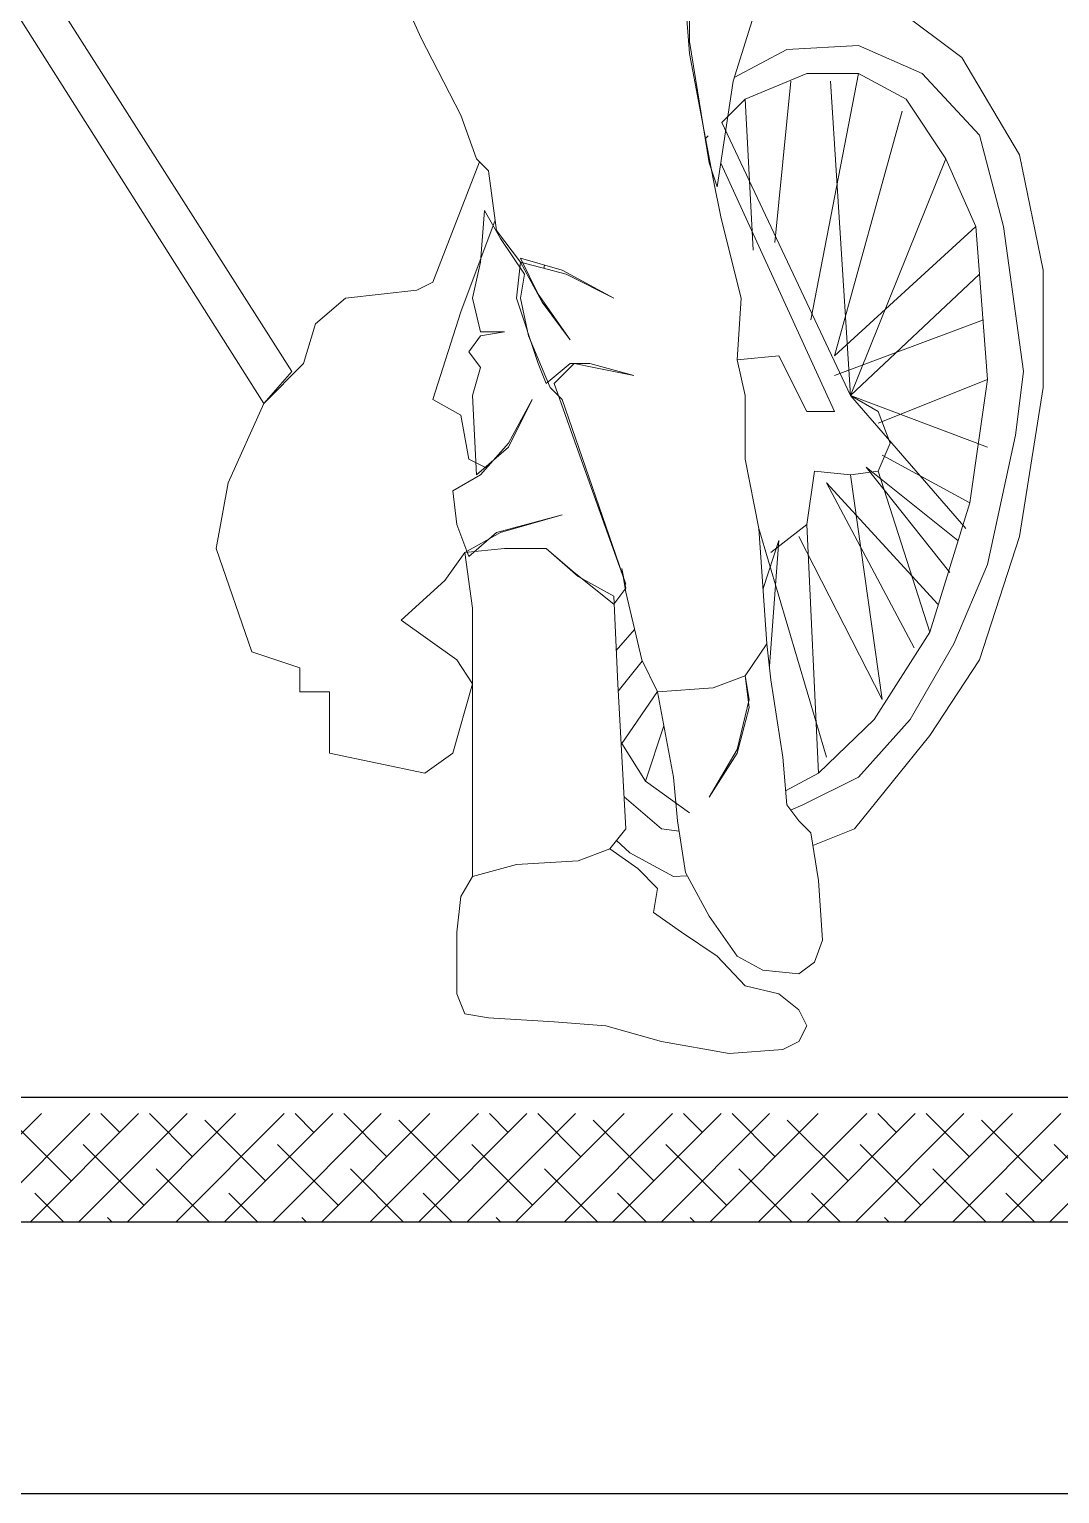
# Model space of a CAD drawing. Extents: x -1568 to -728, y -1287 to -990.
# Drawn here: x -1023.641 to -1020.782, y -1167.065 to -1163.002 of the extents above; entities that cross this region are included whole.
import ezdxf

# ---------------------------------------------------------------- set-up
doc = ezdxf.new("R2010")
doc.units = 0
doc.header["$LTSCALE"] = 5
doc.layers.get('0').update_dxf_attribs({"linetype": 'CONTINUOUS'})
doc.layers.add('fz', color=7, linetype='CONTINUOUS')
doc.layers.add('道路结构', color=7, linetype='CONTINUOUS')
doc.layers.add('标注', color=4, linetype='CONTINUOUS', lineweight=15)
doc.styles.get("Standard").update_dxf_attribs({"font": 'simplex1.shx', "width": 0.7, "bigfont": 'hztxt.shx'})

# ---------------------------------------------------------------- blocks, each defined once
blk = doc.blocks.new('单车')
at = {"color": 143, "linetype": 'Continuous'}
for p, q in [((-1439.4051, -1093.3081), (-1439.2506, -1093.6501)), ((-1440.3318, -1093.4405), (-1439.6092, -1094.5768)), ((-1438.3846, -1093.7714), (-1438.3018, -1093.5066)), ((-1438.5059, -1093.6942), (-1438.517, -1093.5508)), ((-1439.6864, -1094.665), (-1440.3649, -1093.5949)), ((-1438.5059, -1093.5728), (-1438.5059, -1093.6611)), ((-1437.7502, -1093.7052), (-1437.9267, -1093.5728)), ((-1439.2506, -1093.6501), (-1439.1403, -1093.8652)), ((-1438.5059, -1093.6611), (-1438.4508, -1093.9976)), ((-1438.3813, -1093.7611), (-1438.2356, -1093.6832)), ((-1438.2356, -1093.6832), (-1438.0371, -1093.6721)), ((-1438.0371, -1093.6721), (-1437.8605, -1093.7494)), ((-1438.4397, -1094.0417), (-1438.5059, -1093.6942)), ((-1437.5903, -1093.9755), (-1437.7502, -1093.7052)), ((-1438.3515, -1093.8211), (-1438.1805, -1093.7494)), ((-1438.1805, -1093.7494), (-1438.0371, -1093.7494)), ((-1438.0371, -1093.7494), (-1438.1694, -1094.4334)), ((-1438.0371, -1093.7494), (-1437.9047, -1093.8211)), ((-1437.8605, -1093.7494), (-1437.7006, -1093.9204)), ((-1438.4287, -1094.0638), (-1438.3846, -1093.7714)), ((-1438.2246, -1093.7714), (-1438.2687, -1094.2182)), ((-1438.1143, -1093.7714), (-1438.0591, -1094.643)), ((-1438.4159, -1093.8854), (-1438.3515, -1093.8211)), ((-1438.3515, -1093.8211), (-1438.3294, -1094.2403)), ((-1437.9047, -1093.8211), (-1437.7943, -1093.9866)), ((-1439.1403, -1093.8652), (-1439.0962, -1093.9866)), ((-1438.4159, -1093.8854), (-1438.0591, -1094.643)), ((-1437.9157, -1093.8542), (-1438.1032, -1094.5326)), ((-1438.4617, -1093.9312), (-1438.4535, -1093.923)), ((-1437.7006, -1093.9204), (-1437.6344, -1094.1741)), ((-1439.2175, -1094.3286), (-1439.0879, -1093.9949)), ((-1439.0962, -1093.9866), (-1439.0631, -1094.0197)), ((-1438.4508, -1093.9976), (-1438.4287, -1094.0638)), ((-1438.1032, -1094.6871), (-1438.4189, -1093.9985)), ((-1437.7943, -1093.9866), (-1438.0591, -1094.643)), ((-1437.7943, -1093.9866), (-1437.7116, -1094.1741)), ((-1437.5241, -1094.2955), (-1437.5903, -1093.9755)), ((-1439.0631, -1094.0197), (-1439.041, -1094.1851)), ((-1438.4177, -1094.152), (-1438.4397, -1094.0417)), ((-1439.0741, -1094.13), (-1439.0851, -1094.2734)), ((-1439.03, -1094.2072), (-1439.0741, -1094.13)), ((-1439.0448, -1094.1567), (-1439.1403, -1094.4113)), ((-1438.3625, -1094.3727), (-1438.4177, -1094.152)), ((-1437.7116, -1094.1741), (-1438.1032, -1094.5326)), ((-1437.7116, -1094.1741), (-1437.7006, -1094.3065)), ((-1437.6344, -1094.1741), (-1437.5792, -1094.5768)), ((-1439.041, -1094.1851), (-1438.9748, -1094.2734)), ((-1438.9638, -1094.3065), (-1439.03, -1094.2072)), ((-1439.0851, -1094.2734), (-1439.1072, -1094.3727)), ((-1438.9748, -1094.2734), (-1438.9858, -1094.3727)), ((-1438.9748, -1094.2624), (-1438.9252, -1094.3617)), ((-1438.859, -1094.2955), (-1438.9748, -1094.2624)), ((-1438.9748, -1094.2734), (-1438.8479, -1094.3065)), ((-1438.9141, -1094.3837), (-1438.9748, -1094.2734)), ((-1438.908, -1094.2814), (-1438.91, -1094.2903)), ((-1438.7155, -1094.3727), (-1438.859, -1094.2955)), ((-1437.5241, -1094.6209), (-1437.5241, -1094.2955)), ((-1439.2617, -1094.3506), (-1439.2175, -1094.3286)), ((-1438.9748, -1094.3727), (-1438.9638, -1094.3065)), ((-1438.8479, -1094.3065), (-1438.7155, -1094.3727)), ((-1437.7006, -1094.3065), (-1438.0591, -1094.643)), ((-1437.7006, -1094.3065), (-1437.6785, -1094.5988)), ((-1439.543, -1094.4444), (-1439.4602, -1094.3727)), ((-1439.4602, -1094.3727), (-1439.2617, -1094.3506)), ((-1439.1072, -1094.3727), (-1439.0851, -1094.4665)), ((-1438.9858, -1094.3727), (-1438.9252, -1094.5547)), ((-1438.9527, -1094.4775), (-1438.9748, -1094.3727)), ((-1438.926, -1094.3601), (-1438.9263, -1094.3616)), ((-1438.9252, -1094.3617), (-1438.8369, -1094.4885)), ((-1438.3735, -1094.5437), (-1438.3625, -1094.3727)), ((-1439.1403, -1094.4113), (-1439.2175, -1094.654)), ((-1438.8369, -1094.4885), (-1438.9141, -1094.3837)), ((-1439.5761, -1094.5547), (-1439.543, -1094.4444)), ((-1437.6895, -1094.4334), (-1438.1032, -1094.5878)), ((-1439.0851, -1094.4775), (-1439.1182, -1094.5216)), ((-1439.0189, -1094.4665), (-1439.0851, -1094.4775)), ((-1439.0851, -1094.4665), (-1439.0189, -1094.4665)), ((-1438.952, -1094.4742), (-1438.9527, -1094.4775)), ((-1438.8921, -1094.6209), (-1438.9527, -1094.4775)), ((-1439.1182, -1094.5216), (-1439.0851, -1094.5657)), ((-1438.3735, -1094.5437), (-1438.2577, -1094.5326)), ((-1438.2577, -1094.5326), (-1438.1805, -1094.6871)), ((-1439.6864, -1094.665), (-1439.5761, -1094.5547)), ((-1439.6092, -1094.5768), (-1439.6864, -1094.665)), ((-1439.0851, -1094.5657), (-1439.1072, -1094.643)), ((-1438.9252, -1094.5547), (-1438.9031, -1094.6099)), ((-1438.9031, -1094.6099), (-1438.8369, -1094.5547)), ((-1438.8259, -1094.5547), (-1438.881, -1094.6099)), ((-1438.8369, -1094.5547), (-1438.7817, -1094.5547)), ((-1438.7707, -1094.5657), (-1438.8259, -1094.5547)), ((-1438.7817, -1094.5547), (-1438.6604, -1094.5878)), ((-1438.6604, -1094.5878), (-1438.7707, -1094.5657)), ((-1438.3515, -1094.643), (-1438.3735, -1094.5437)), ((-1437.5792, -1094.5768), (-1437.6013, -1094.7533)), ((-1438.859, -1094.654), (-1438.8921, -1094.6209)), ((-1438.881, -1094.6099), (-1438.8148, -1094.7974)), ((-1437.6785, -1094.5988), (-1437.9819, -1094.7202)), ((-1437.6785, -1094.5988), (-1437.7282, -1094.9408)), ((-1437.5903, -1095.0346), (-1437.5241, -1094.6209)), ((-1439.2175, -1094.654), (-1439.1403, -1094.6981)), ((-1439.1072, -1094.643), (-1439.0962, -1094.8636)), ((-1438.9417, -1094.654), (-1439.0079, -1094.7754)), ((-1439.0079, -1094.7864), (-1438.9417, -1094.654)), ((-1438.6824, -1095.167), (-1438.859, -1094.654)), ((-1438.3515, -1094.8195), (-1438.3515, -1094.643)), ((-1437.7392, -1095.0126), (-1438.0591, -1094.643)), ((-1437.6785, -1094.7864), (-1438.0591, -1094.643)), ((-1438.0591, -1094.643), (-1437.9819, -1094.6871)), ((-1439.7857, -1094.8857), (-1439.6864, -1094.665)), ((-1439.1403, -1094.6981), (-1439.1182, -1094.8195)), ((-1438.1805, -1094.6871), (-1438.1032, -1094.6871)), ((-1437.9819, -1094.6871), (-1437.9488, -1094.7754)), ((-1439.0079, -1094.7754), (-1439.0851, -1094.8636)), ((-1437.9488, -1094.7754), (-1437.9819, -1094.8526)), ((-1437.6013, -1094.7533), (-1437.6785, -1095.1119)), ((-1439.1182, -1094.8195), (-1439.0683, -1094.8445)), ((-1439.0962, -1094.8636), (-1439.0079, -1094.7864)), ((-1438.8148, -1094.7974), (-1438.6824, -1095.167)), ((-1438.3129, -1095.0126), (-1438.3515, -1094.8195)), ((-1437.7282, -1094.9408), (-1437.9709, -1094.8085)), ((-1439.0851, -1094.8636), (-1439.1624, -1094.9078)), ((-1438.1584, -1094.8526), (-1438.1805, -1095.0015)), ((-1438.0591, -1094.8636), (-1438.1584, -1094.8526)), ((-1437.9819, -1094.8526), (-1438.0591, -1094.8636)), ((-1437.9709, -1095.487), (-1438.0591, -1094.8636)), ((-1437.7613, -1095.0457), (-1438.015, -1094.8416)), ((-1437.7833, -1095.1339), (-1438.015, -1094.8416)), ((-1437.8385, -1095.2994), (-1437.9819, -1094.8526)), ((-1439.8188, -1095.0677), (-1439.7857, -1094.8857)), ((-1437.8826, -1095.3435), (-1438.1253, -1094.8857)), ((-1437.8164, -1095.2222), (-1438.1253, -1094.8857)), ((-1439.1624, -1094.9078), (-1439.1513, -1095.0015)), ((-1437.7282, -1094.9408), (-1437.8385, -1095.2994)), ((-1439.041, -1095.0236), (-1438.859, -1094.9739)), ((-1438.859, -1094.9739), (-1439.03, -1095.0236)), ((-1439.1513, -1095.0015), (-1439.1182, -1095.0898)), ((-1439.03, -1095.0236), (-1439.1293, -1095.0788)), ((-1439.1182, -1095.0898), (-1439.041, -1095.0236)), ((-1438.1253, -1095.6469), (-1438.3129, -1095.0126)), ((-1438.2908, -1095.3325), (-1438.3129, -1095.0126)), ((-1438.1805, -1095.0015), (-1438.2798, -1095.0788)), ((-1438.1474, -1095.6911), (-1438.1805, -1095.0015)), ((-1439.7195, -1095.3546), (-1439.8188, -1095.0677)), ((-1439.0189, -1095.0677), (-1439.1293, -1095.0788)), ((-1439.0189, -1095.0677), (-1438.9031, -1095.0677)), ((-1438.9031, -1095.0677), (-1439.0189, -1095.0677)), ((-1438.9031, -1095.0677), (-1438.8259, -1095.1339)), ((-1438.8148, -1095.145), (-1438.9031, -1095.0677)), ((-1438.3014, -1095.1787), (-1438.2577, -1095.0457)), ((-1438.2839, -1095.3944), (-1438.2577, -1095.0457)), ((-1437.9709, -1095.487), (-1438.2025, -1095.0346)), ((-1437.7006, -1095.3766), (-1437.5903, -1095.0346)), ((-1439.1293, -1095.0788), (-1439.1844, -1095.156)), ((-1439.1293, -1095.0788), (-1439.1072, -1095.2332)), ((-1438.8259, -1095.1339), (-1438.7155, -1095.2222)), ((-1438.7155, -1095.2001), (-1438.8148, -1095.145)), ((-1438.6935, -1095.1229), (-1438.6824, -1095.1891)), ((-1438.6824, -1095.178), (-1438.6935, -1095.1229)), ((-1437.6785, -1095.1119), (-1437.7723, -1095.3325)), ((-1439.1844, -1095.156), (-1439.3058, -1095.2663)), ((-1438.7155, -1095.2222), (-1438.6824, -1095.178)), ((-1438.6824, -1095.1891), (-1438.6383, -1095.3766)), ((-1438.7045, -1095.4428), (-1438.7155, -1095.2001)), ((-1439.3058, -1095.2663), (-1439.1513, -1095.3766)), ((-1439.1072, -1095.2332), (-1439.1072, -1095.9779)), ((-1438.6582, -1095.2924), (-1438.7087, -1095.3508)), ((-1437.8385, -1095.2994), (-1437.9929, -1095.5421)), ((-1438.2908, -1095.3325), (-1438.3515, -1095.4208)), ((-1438.3515, -1095.4208), (-1438.2908, -1095.3325)), ((-1438.2908, -1095.3325), (-1438.2908, -1095.3325)), ((-1438.2798, -1095.4318), (-1438.2908, -1095.3325)), ((-1437.7723, -1095.3325), (-1437.8936, -1095.5421)), ((-1439.5871, -1095.3987), (-1439.7195, -1095.3546)), ((-1439.1513, -1095.3766), (-1439.1072, -1095.4428)), ((-1438.7034, -1095.4635), (-1438.6366, -1095.38)), ((-1438.6383, -1095.3766), (-1438.5942, -1095.4649)), ((-1437.8385, -1095.5863), (-1437.7006, -1095.3766)), ((-1439.5871, -1095.4649), (-1439.5871, -1095.3987)), ((-1438.3515, -1095.4208), (-1438.4397, -1095.4539)), ((-1438.4397, -1095.4539), (-1438.3515, -1095.4208)), ((-1438.3404, -1095.487), (-1438.3515, -1095.4208)), ((-1438.3515, -1095.4208), (-1438.3404, -1095.509)), ((-1438.2467, -1095.6469), (-1438.2798, -1095.4318)), ((-1439.5044, -1095.4649), (-1439.5871, -1095.4649)), ((-1439.5044, -1095.6359), (-1439.5044, -1095.4649)), ((-1439.1072, -1095.4428), (-1439.1624, -1095.6359)), ((-1438.6824, -1095.8455), (-1438.7045, -1095.4428)), ((-1438.5944, -1095.4645), (-1438.6953, -1095.6114)), ((-1438.4397, -1095.4539), (-1438.5942, -1095.4649)), ((-1438.5942, -1095.4649), (-1438.4397, -1095.4539)), ((-1438.5942, -1095.4649), (-1438.5501, -1095.7021)), ((-1438.3735, -1095.6249), (-1438.3404, -1095.487)), ((-1438.3404, -1095.509), (-1438.3735, -1095.6359)), ((-1437.9929, -1095.5421), (-1438.1474, -1095.6911)), ((-1437.8936, -1095.5421), (-1438.0371, -1095.7021)), ((-1438.6273, -1095.7131), (-1438.5766, -1095.5597)), ((-1438.0481, -1095.8455), (-1437.8385, -1095.5863)), ((-1439.2396, -1095.6911), (-1439.5044, -1095.6359)), ((-1439.1624, -1095.6359), (-1439.2396, -1095.6911)), ((-1438.6273, -1095.7131), (-1438.6932, -1095.6083)), ((-1438.4508, -1095.7573), (-1438.3735, -1095.6249)), ((-1438.3735, -1095.6359), (-1438.4508, -1095.7573)), ((-1438.2356, -1095.7793), (-1438.2467, -1095.6469)), ((-1438.5059, -1095.8014), (-1438.6273, -1095.7131)), ((-1438.5501, -1095.7021), (-1438.539, -1095.8235)), ((-1438.1474, -1095.6911), (-1438.2389, -1095.7399)), ((-1438.0371, -1095.7021), (-1438.1915, -1095.7793)), ((-1438.5832, -1095.8455), (-1438.6873, -1095.7562)), ((-1438.2025, -1095.8235), (-1438.2356, -1095.7793)), ((-1438.1915, -1095.7793), (-1438.2253, -1095.7932)), ((-1438.539, -1095.8235), (-1438.517, -1095.9669)), ((-1438.1694, -1095.8566), (-1438.2025, -1095.8235)), ((-1438.7266, -1095.9007), (-1438.6824, -1095.8455)), ((-1438.7081, -1095.8776), (-1438.6714, -1095.9117)), ((-1438.5347, -1095.8516), (-1438.5832, -1095.8455)), ((-1438.1474, -1095.9889), (-1438.1694, -1095.8566)), ((-1438.1636, -1095.8917), (-1438.0481, -1095.8455)), ((-1438.8148, -1095.9338), (-1438.7266, -1095.9007)), ((-1438.8148, -1095.9338), (-1438.7266, -1095.9007)), ((-1438.7266, -1095.9007), (-1438.7266, -1095.9007)), ((-1438.7266, -1095.9007), (-1438.6493, -1095.9558)), ((-1438.6714, -1095.9117), (-1438.5501, -1095.9779)), ((-1439.1072, -1095.9779), (-1438.9858, -1095.9448)), ((-1439.1072, -1095.9779), (-1438.9858, -1095.9448)), ((-1438.9858, -1095.9448), (-1438.8148, -1095.9338)), ((-1438.9858, -1095.9448), (-1438.8148, -1095.9338)), ((-1438.6493, -1095.9558), (-1438.5942, -1096.011)), ((-1439.1403, -1096.0331), (-1439.1072, -1095.9779)), ((-1438.5501, -1095.9779), (-1438.5121, -1095.9758)), ((-1438.517, -1095.9669), (-1438.4508, -1096.0882)), ((-1438.1363, -1096.1544), (-1438.1474, -1095.9889)), ((-1439.1513, -1096.1324), (-1439.1403, -1096.0331)), ((-1438.5942, -1096.011), (-1438.6052, -1096.0772)), ((-1438.6052, -1096.0772), (-1438.528, -1096.1324)), ((-1438.4508, -1096.0882), (-1438.3735, -1096.1986)), ((-1439.1513, -1096.3034), (-1439.1513, -1096.1324)), ((-1438.528, -1096.1324), (-1438.4287, -1096.1986)), ((-1438.1584, -1096.2151), (-1438.1363, -1096.1544)), ((-1438.4287, -1096.1986), (-1438.3515, -1096.2813)), ((-1438.3735, -1096.1986), (-1438.3018, -1096.2372)), ((-1438.3018, -1096.2372), (-1438.2025, -1096.2482)), ((-1438.2025, -1096.2482), (-1438.1584, -1096.2151)), ((-1438.3515, -1096.2813), (-1438.2577, -1096.3034)), ((-1439.1293, -1096.3585), (-1439.1513, -1096.3034)), ((-1438.2577, -1096.3034), (-1438.2025, -1096.3475)), ((-1439.0631, -1096.3696), (-1439.1293, -1096.3585)), ((-1438.881, -1096.3806), (-1439.0631, -1096.3696)), ((-1438.2025, -1096.3475), (-1438.1805, -1096.3916)), ((-1438.7376, -1096.3916), (-1438.881, -1096.3806)), ((-1438.5832, -1096.4358), (-1438.7376, -1096.3916)), ((-1438.1805, -1096.3916), (-1438.2025, -1096.4358)), ((-1438.3956, -1096.4688), (-1438.5832, -1096.4358)), ((-1438.2025, -1096.4358), (-1438.2467, -1096.4578)), ((-1438.2467, -1096.4578), (-1438.3956, -1096.4688))]:
    blk.add_line(p, q, dxfattribs=at)
at = {"color": 143, "width": 0.8, "flags": 9}
for tag in ['YSIZE', 'XSIZE']:
    blk.add_attdef(tag, (-1438.3956, -1096.4688), '', height=0.00181, dxfattribs=at)

msp = doc.modelspace()

# ---------------------------------------------------------------- hatches: boundary and pattern name
at = {"layer": 'fz'}
h = msp.add_hatch(dxfattribs=at)
h.set_pattern_fill('ANSI38', color=256, scale=0.03, style=0)
h.set_pattern_definition([(45, (417.33478, -68.29363), (-0.067351921, 0.067351921), []), (135, (417.33478, -68.29363), (-0.2020557627, 0.067351921), [0.238125, -0.142875])])
h.paths.add_polyline_path([(-1026.85343, -1166.31036), (-1019.68411, -1166.31036), (-1019.68411, -1166.01036), (-1026.85343, -1166.01036)])

# ---------------------------------------------------------------- linework, layer by layer
for p, q in [((-1043.43411, -1165.96494), (-1019.68411, -1165.96494)), ((-1026.85343, -1166.31036), (-1019.68411, -1166.31036)), ((-1025.08411, -1166.31036), (-1019.68411, -1166.31036))]:
    msp.add_line(p, q)
at = {"layer": '道路结构'}
msp.add_line((-1019.68411, -1167.06494), (-1032.43391, -1167.06494), dxfattribs=at)

# ---------------------------------------------------------------- block references
at = {"layer": '标注'}
msp.add_blockref('单车', (416.69642, -69.37473), dxfattribs=at)

doc.saveas('drawing.dxf')
